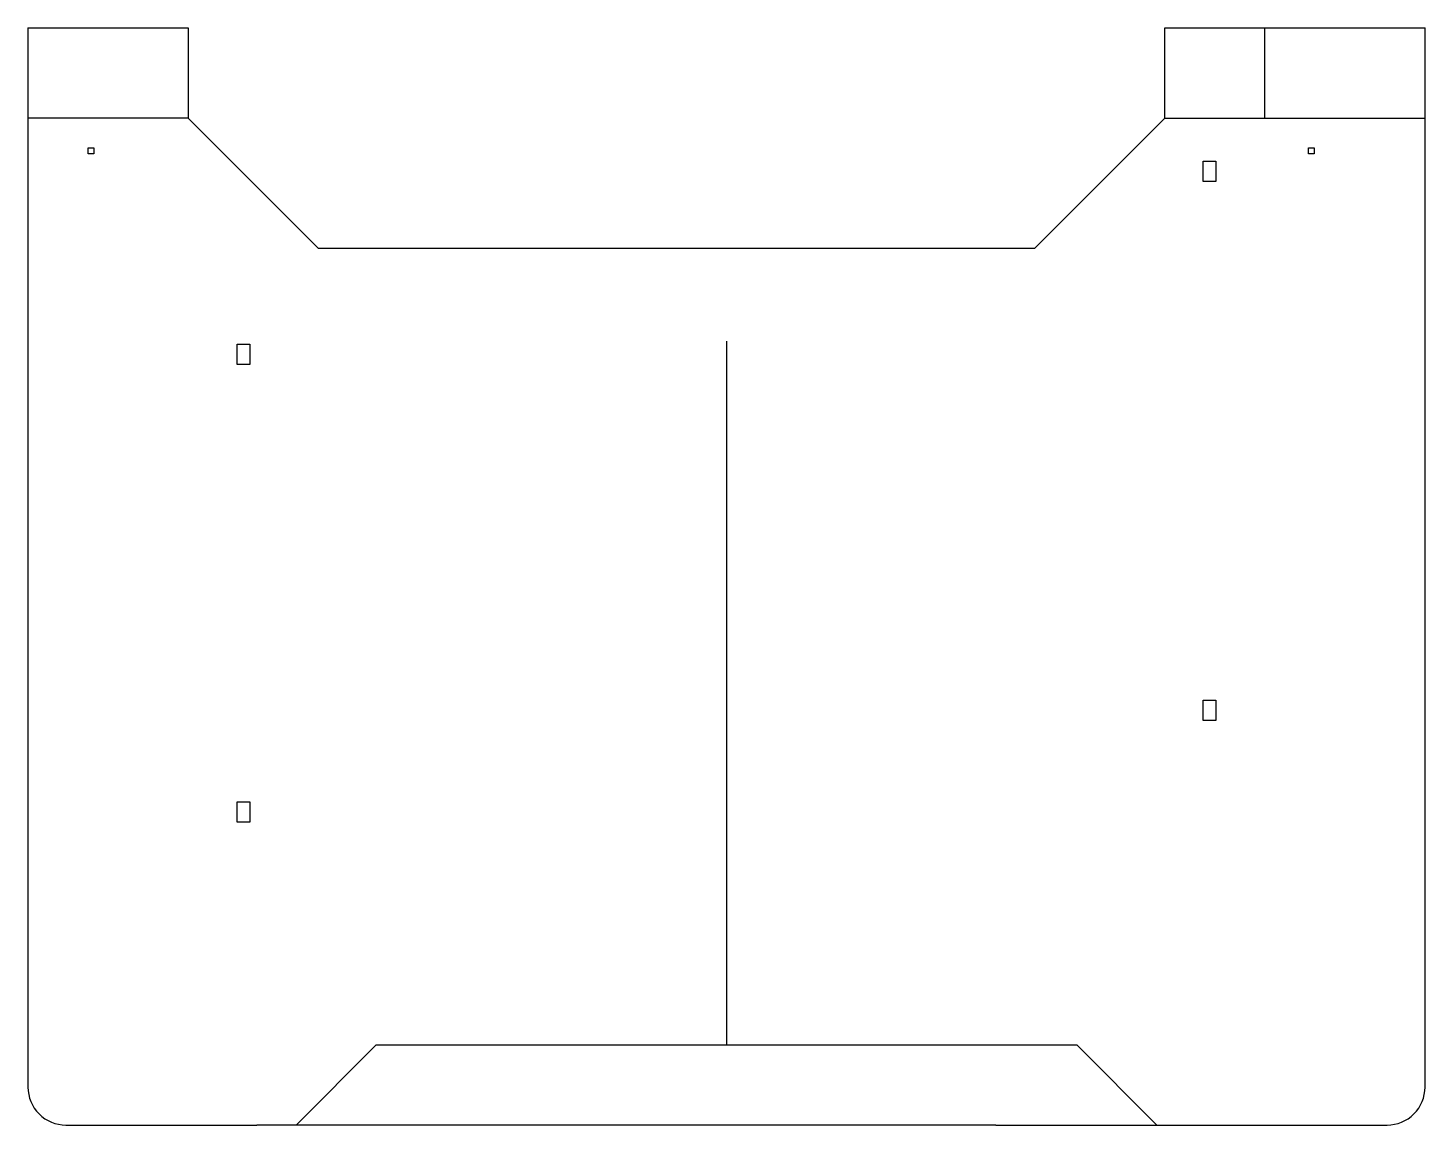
# Model space of a CAD drawing. Header units: millimetres. Extents: x -34.9 to 34.9, y -39.1 to 15.6.
import ezdxf

# ---------------------------------------------------------------- set-up
doc = ezdxf.new("R2010")
doc.units = ezdxf.units.MM
doc.layers.get('0').update_dxf_attribs({"linetype": 'CONTINUOUS'})

msp = doc.modelspace()

# ---------------------------------------------------------------- linework, layer by layer
for p, q in [((-34.898, 15.648), (-34.898, -37.25)), ((-34.898, 15.648), (-26.898, 15.648)), ((-26.898, 15.648), (-26.898, 11.148)), ((21.898, 11.148), (21.898, 15.648)), ((21.898, 15.648), (34.898, 15.648)), ((26.898, 11.148), (26.898, 15.648)), ((34.898, -37.25), (34.898, 15.648)), ((-26.898, 11.148), (-34.898, 11.148)), ((-26.898, 11.148), (-20.398, 4.648)), ((15.398, 4.648), (21.898, 11.148)), ((21.898, 11.148), (26.898, 11.148)), ((26.898, 11.148), (34.898, 11.148)), ((-20.398, 4.648), (15.398, 4.648)), ((0, 0), (0, -35.148)), ((-21.5, -39.148), (-17.5, -35.148)), ((-17.5, -35.148), (17.5, -35.148)), ((17.5, -35.148), (21.5, -39.148)), ((-33, -39.148), (-23.458, -39.148)), ((13.458, -39.148), (-23.458, -39.148)), ((13.458, -39.148), (33, -39.148))]:
    msp.add_line(p, q)
for points in [[(-31.892, 9.368), (-31.892, 9.652), (-31.608, 9.652), (-31.608, 9.368)], [(29.068, 9.368), (29.068, 9.652), (29.352, 9.652), (29.352, 9.368)], [(23.812, 7.986), (23.812, 9.002), (24.447, 9.002), (24.447, 7.986)], [(-24.448, -1.158), (-24.448, -0.142), (-23.813, -0.142), (-23.813, -1.158)], [(23.812, -18.938), (23.812, -17.922), (24.447, -17.922), (24.447, -18.938)], [(-24.448, -24.018), (-24.448, -23.002), (-23.813, -23.002), (-23.813, -24.018)]]:
    msp.add_lwpolyline(points, close=True)
for centre, start, end in [((-33, -37.25), 180, 270.00023), ((33, -37.25), -90.00007, 0)]:
    msp.add_arc(centre, 1.898, start, end)

doc.saveas('drawing.dxf')
